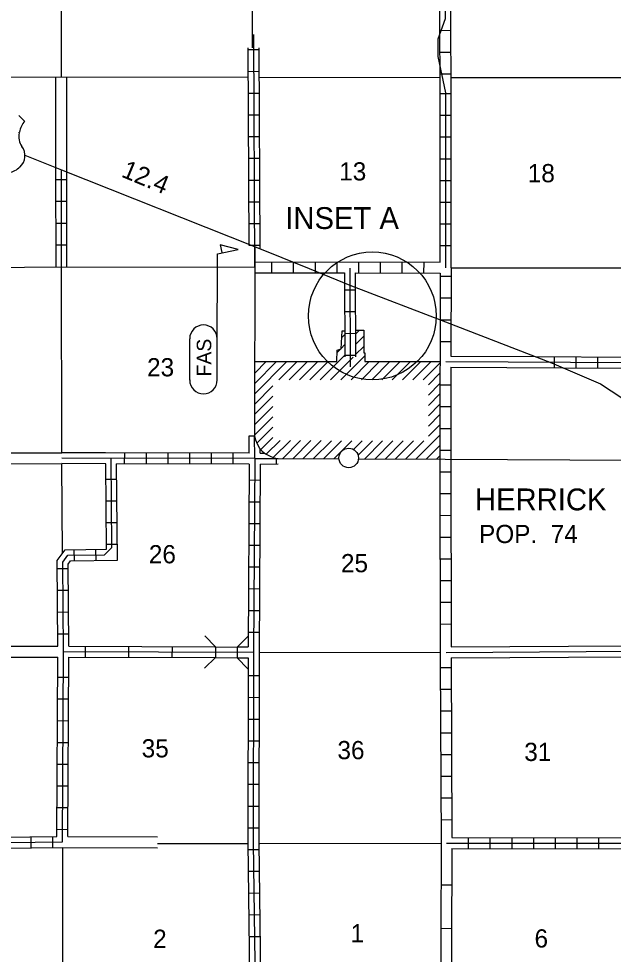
# Model space of a CAD drawing. Extents: x 1478809 to 1927953, y 15597233 to 15971870.
# Drawn here: x 1581182 to 1597509, y 15646476 to 15672155 of the extents above; entities that cross this region are included whole.
import ezdxf

# ---------------------------------------------------------------- set-up
doc = ezdxf.new("R2010")
doc.units = 0
for name, color, linetype in [('L10', 7, 'Continuous'), ('L11', 7, 'Continuous'), ('L13', 7, 'Continuous'), ('L14', 7, 'Continuous'), ('L16', 7, 'Continuous'), ('L18', 7, 'Continuous'), ('L21', 7, 'Continuous'), ('L28', 7, 'Continuous'), ('L3', 7, 'Continuous'), ('L31', 7, 'Continuous'), ('L4', 7, 'Continuous'), ('L8', 7, 'Continuous'), ('L9', 7, 'Continuous')]:
    doc.layers.add(name, color=color, linetype=linetype)

msp = doc.modelspace()

# ---------------------------------------------------------------- linework, layer by layer
at = {"layer": 'L10'}
for p, q in [((1593051, 15662894), (1595375, 15662882)), ((1593051, 15662594), (1596127, 15662577)), ((1583571, 15659941), (1582362, 15659944)), ((1593057, 15654912), (1597891, 15654941)), ((1593057, 15654612), (1597892, 15654641))]:
    msp.add_line(p, q, dxfattribs=at)
msp.add_lwpolyline([(1583568, 15660241), (1582362, 15660244)], dxfattribs=at)
at = {"layer": 'L11'}
for p, q in [((1582205, 15668003), (1582205, 15670561)), ((1582505, 15668003), (1582505, 15670561)), ((1577253, 15660223), (1582362, 15660244)), ((1577074, 15659922), (1582363, 15659944)), ((1582531, 15649709), (1584996, 15649696))]:
    msp.add_line(p, q, dxfattribs=at)
for points in [[(1580472, 15654936), (1582257, 15654935)], [(1580471, 15654636), (1582258, 15654635)], [(1582379, 15649410), (1584996, 15649396)]]:
    msp.add_lwpolyline(points, dxfattribs=at)
at = {"layer": 'L13'}
for p, q in [((1582360, 15670561), (1582360, 15676679)), ((1587598, 15671352), (1587598, 15676754)), ((1580850, 15670563), (1587491, 15670553)), ((1587791, 15670553), (1592757, 15670545)), ((1593057, 15670545), (1604552, 15670528)), ((1582362, 15660244), (1582357, 15665344)), ((1593057, 15665320), (1603224, 15665320)), ((1582387, 15657484), (1582363, 15659944)), ((1587783, 15654765), (1592757, 15654762)), ((1582380, 15649410), (1582380, 15639135)), ((1584996, 15649516), (1587472, 15649520)), ((1587806, 15649520), (1592780, 15649528))]:
    msp.add_line(p, q, dxfattribs=at)
at = {"layer": 'L16'}
for p, q in [((1590037, 15663091), (1590062, 15663588)), ((1590062, 15663588), (1590130, 15663589)), ((1590430, 15663611), (1590655, 15663611)), ((1590431, 15663499), (1590543, 15663611)), ((1590655, 15663611), (1590655, 15662984)), ((1590053, 15663404), (1590131, 15663482)), ((1590432, 15663217), (1590655, 15663441)), ((1589921, 15662746), (1589925, 15663059)), ((1589924, 15662993), (1590016, 15663085)), ((1589925, 15663059), (1590037, 15663091)), ((1590038, 15663107), (1590132, 15663200)), ((1590433, 15662936), (1590655, 15663158)), ((1587663, 15662429), (1587981, 15662747)), ((1587663, 15662146), (1588264, 15662746)), ((1587663, 15661863), (1588546, 15662746)), ((1587664, 15662747), (1589921, 15662746)), ((1588329, 15662246), (1588829, 15662746)), ((1588612, 15662246), (1589112, 15662746)), ((1588895, 15662246), (1589395, 15662746)), ((1589177, 15662246), (1589677, 15662746)), ((1589460, 15662246), (1590133, 15662919)), ((1589743, 15662246), (1590367, 15662869)), ((1590026, 15662246), (1590685, 15662905)), ((1590308, 15662246), (1590808, 15662745)), ((1590591, 15662245), (1591091, 15662745)), ((1590655, 15662984), (1590685, 15662986)), ((1590685, 15662986), (1590685, 15662745)), ((1590685, 15662745), (1592751, 15662744)), ((1590874, 15662245), (1591373, 15662745)), ((1591156, 15662245), (1591656, 15662745)), ((1591439, 15662245), (1591939, 15662745)), ((1591722, 15662245), (1592221, 15662745)), ((1592004, 15662245), (1592504, 15662744)), ((1592287, 15662244), (1592751, 15662708)), ((1592433, 15662107), (1592750, 15662425)), ((1587663, 15661580), (1588161, 15662078)), ((1592432, 15661824), (1592750, 15662141)), ((1587663, 15661297), (1588159, 15661794)), ((1592432, 15661541), (1592749, 15661858)), ((1587662, 15661014), (1588163, 15661514)), ((1592432, 15661258), (1592748, 15661574)), ((1587662, 15660731), (1588163, 15661231)), ((1592432, 15660975), (1592748, 15661291)), ((1587718, 15660504), (1588162, 15660948)), ((1592432, 15660693), (1592747, 15661007)), ((1592087, 15660064), (1592746, 15660724)), ((1587811, 15660314), (1588162, 15660665)), ((1587980, 15660200), (1588359, 15660579)), ((1588173, 15660111), (1588641, 15660578)), ((1588424, 15660079), (1588922, 15660577)), ((1588706, 15660078), (1589204, 15660576)), ((1588988, 15660077), (1589486, 15660575)), ((1589270, 15660075), (1589768, 15660573)), ((1589551, 15660074), (1590049, 15660572)), ((1589833, 15660073), (1590331, 15660571)), ((1590374, 15660331), (1590613, 15660570)), ((1590505, 15660179), (1590894, 15660569)), ((1590678, 15660070), (1591176, 15660568)), ((1590960, 15660069), (1591458, 15660567)), ((1591242, 15660068), (1591740, 15660566)), ((1591523, 15660066), (1592021, 15660565)), ((1591805, 15660065), (1592309, 15660570)), ((1592369, 15660063), (1592746, 15660441)), ((1592650, 15660062), (1592745, 15660157))]:
    msp.add_line(p, q, dxfattribs=at)
msp.add_circle((1590244, 15660099), 268, dxfattribs=at)
at = {"layer": 'L18'}
for p, q in [((1586587, 15654918), (1586292, 15655220)), ((1587183, 15654909), (1587485, 15655204)), ((1586587, 15654918), (1586582, 15654619)), ((1586587, 15654918), (1587183, 15654909)), ((1587183, 15654909), (1587179, 15654611)), ((1586582, 15654619), (1586280, 15654325)), ((1586582, 15654619), (1587179, 15654611)), ((1587179, 15654611), (1587473, 15654309))]:
    msp.add_line(p, q, dxfattribs=at)
at = {"layer": 'L21'}
for p, q in [((1585881, 15662237), (1585881, 15663372)), ((1586635, 15662237), (1586635, 15663372))]:
    msp.add_line(p, q, dxfattribs=at)
for points in [[(1586642, 15665335), (1586644, 15665706), (1587204, 15665821), (1586715, 15665950), (1586758, 15665734)], [(1586633, 15663372), (1586642, 15665335)]]:
    msp.add_lwpolyline(points, dxfattribs=at)
for centre, start, end in [((1586255, 15663372), 0.0008, 180.0008), ((1586255, 15662239), 180.0008, 0.0008)]:
    msp.add_arc(centre, 378, start, end, dxfattribs=at)
at = {"layer": 'L3'}
for p, q in [((1581342, 15669347), (1581186, 15669503)), ((1581196, 15669023), (1581196, 15669044)), ((1581269, 15668647), (1581269, 15668647)), ((1581186, 15668063), (1581207, 15668084))]:
    msp.add_line(p, q, dxfattribs=at)
msp.add_lwpolyline([(1581354, 15668412), (1582355, 15668003), (1587658, 15665907), (1589157, 15665296), (1590272, 15664843), (1592903, 15663837), (1595809, 15662714), (1597158, 15662136), (1598647, 15661157), (1600270, 15660045), (1603315, 15657972)], dxfattribs=at)
for centre, radius, start, end in [((1581941, 15668873), 760, 141.5917, 166.9355), ((1581641, 15668914), 459, 166.749, 215.1848), ((1580944, 15668395), 411, 310.3394, 38.2932), ((1580872, 15668408), 470, 270.0006, 311.9895)]:
    msp.add_arc(centre, radius, start, end, dxfattribs=at)
at = {"layer": 'L31'}
msp.add_ellipse((1590892, 15663997), major_axis=(0, -1756), ratio=0.999972, dxfattribs=at)
at = {"layer": 'L4'}
for points in [[(1587666, 15665904), (1587661, 15660708)], [(1577249, 15665299), (1582357, 15665344), (1587666, 15665332)], [(1587660, 15660710), (1587687, 15660595), (1587730, 15660484), (1587798, 15660367), (1587866, 15660288), (1587959, 15660212), (1588064, 15660153), (1588189, 15660104), (1588307, 15660084)], [(1588307, 15660084), (1589977, 15660073)], [(1590510, 15660071), (1592895, 15660062), (1598028, 15660034), (1600258, 15660053)]]:
    msp.add_lwpolyline(points, dxfattribs=at)
at = {"layer": 'L8'}
for p, q in [((1593049, 15671824), (1592750, 15671827)), ((1587512, 15665928), (1587487, 15671353)), ((1587786, 15671299), (1587488, 15671298)), ((1587813, 15665844), (1587787, 15671352)), ((1593049, 15671227), (1592750, 15671229)), ((1593053, 15671225), (1592755, 15671228)), ((1587789, 15670702), (1587491, 15670701)), ((1593049, 15670629), (1592750, 15670631)), ((1587792, 15670106), (1587494, 15670104)), ((1593058, 15670093), (1592760, 15670093)), ((1587795, 15669509), (1587496, 15669508)), ((1593058, 15669497), (1592760, 15669497)), ((1587798, 15668912), (1587499, 15668911)), ((1593058, 15668900), (1592760, 15668900)), ((1587800, 15668316), (1587502, 15668314)), ((1593058, 15668303), (1592759, 15668304)), ((1582207, 15665343), (1582205, 15668002)), ((1582507, 15665344), (1582505, 15668003)), ((1582504, 15667731), (1582206, 15667730)), ((1587803, 15667719), (1587505, 15667718)), ((1593057, 15667707), (1592759, 15667707)), ((1582505, 15667134), (1582206, 15667134)), ((1587806, 15667123), (1587508, 15667121)), ((1593057, 15667110), (1592759, 15667110)), ((1582505, 15666537), (1582207, 15666537)), ((1587809, 15666526), (1587511, 15666525)), ((1593057, 15666514), (1592758, 15666514)), ((1582506, 15665941), (1582207, 15665941)), ((1587812, 15665930), (1587513, 15665928)), ((1593056, 15665917), (1592758, 15665917)), ((1587665, 15665482), (1592757, 15665471)), ((1588135, 15665182), (1588136, 15665480)), ((1588731, 15665181), (1588732, 15665479)), ((1589328, 15665179), (1589329, 15665478)), ((1589925, 15665178), (1589925, 15665476)), ((1590521, 15665177), (1590522, 15665475)), ((1591118, 15665175), (1591118, 15665474)), ((1591714, 15665174), (1591715, 15665472)), ((1592311, 15665173), (1592312, 15665471)), ((1593057, 15665320), (1593051, 15662894)), ((1590124, 15665177), (1590133, 15662876)), ((1590424, 15665176), (1592757, 15665171)), ((1590424, 15665176), (1590433, 15662876)), ((1592757, 15665087), (1593055, 15665087)), ((1590127, 15664712), (1590425, 15664714)), ((1592756, 15664491), (1593054, 15664490)), ((1590129, 15664116), (1590427, 15664117)), ((1592754, 15663894), (1593053, 15663894)), ((1590131, 15663519), (1590430, 15663520)), ((1592753, 15663298), (1593051, 15663297)), ((1590134, 15662923), (1590432, 15662924)), ((1595375, 15662882), (1597894, 15662868)), ((1595891, 15662580), (1595893, 15662878)), ((1596488, 15662576), (1596490, 15662875)), ((1597085, 15662573), (1597086, 15662871)), ((1596127, 15662577), (1597892, 15662568)), ((1592750, 15662104), (1593049, 15662104)), ((1592749, 15661508), (1593047, 15661507)), ((1587511, 15660232), (1587510, 15660709)), ((1587511, 15660709), (1587661, 15660710)), ((1587662, 15660082), (1587660, 15660710)), ((1592748, 15660911), (1593046, 15660911)), ((1584083, 15660239), (1584082, 15659941)), ((1584679, 15660238), (1584679, 15659939)), ((1585276, 15660236), (1585275, 15659938)), ((1585872, 15660235), (1585872, 15659937)), ((1586469, 15660234), (1586468, 15659935)), ((1587066, 15660232), (1587065, 15659934)), ((1587811, 15660232), (1587811, 15660352)), ((1587811, 15660232), (1587933, 15660233)), ((1592746, 15660315), (1593045, 15660314)), ((1583590, 15657592), (1583571, 15659941)), ((1587511, 15659932), (1583871, 15659940)), ((1583892, 15657296), (1583871, 15659940)), ((1587511, 15659932), (1587484, 15654916)), ((1587662, 15660082), (1588307, 15660084)), ((1587811, 15659932), (1588308, 15659934)), ((1588259, 15659935), (1588258, 15660092)), ((1592747, 15659717), (1593045, 15659718)), ((1583874, 15659512), (1583576, 15659509)), ((1587808, 15659484), (1587509, 15659486)), ((1583879, 15658915), (1583580, 15658913)), ((1587805, 15658888), (1587506, 15658889)), ((1592748, 15659121), (1593046, 15659121)), ((1592749, 15658524), (1593048, 15658525)), ((1583883, 15658319), (1583585, 15658316)), ((1587801, 15658291), (1587503, 15658293)), ((1592751, 15657928), (1593049, 15657928)), ((1583888, 15657722), (1583590, 15657720)), ((1587798, 15657695), (1587500, 15657696)), ((1582711, 15657280), (1582707, 15657578)), ((1583308, 15657288), (1583304, 15657587)), ((1587795, 15657098), (1587497, 15657100)), ((1592752, 15657331), (1593050, 15657332)), ((1582539, 15657056), (1582241, 15657054)), ((1592754, 15656734), (1593052, 15656735)), ((1582544, 15656460), (1582246, 15656458)), ((1587792, 15656501), (1587493, 15656503)), ((1592755, 15656138), (1593053, 15656138)), ((1582549, 15655863), (1582251, 15655861)), ((1587789, 15655905), (1587490, 15655906)), ((1592756, 15655541), (1593055, 15655542)), ((1587785, 15655308), (1587487, 15655310)), ((1582554, 15655267), (1582255, 15655264)), ((1582531, 15649709), (1582558, 15654634)), ((1593057, 15654612), (1593079, 15649678)), ((1592759, 15654348), (1593058, 15654349)), ((1582554, 15654072), (1582255, 15654073)), ((1587781, 15654116), (1587483, 15654116)), ((1592762, 15653751), (1593060, 15653752)), ((1587780, 15653519), (1587481, 15653520)), ((1582550, 15653475), (1582252, 15653477)), ((1592765, 15653154), (1593063, 15653156)), ((1582547, 15652878), (1582249, 15652880)), ((1587778, 15652922), (1587480, 15652923)), ((1592767, 15652558), (1593066, 15652559)), ((1582544, 15652282), (1582246, 15652283)), ((1587777, 15652326), (1587479, 15652326)), ((1592770, 15651961), (1593068, 15651962)), ((1587776, 15651729), (1587477, 15651730)), ((1582541, 15651685), (1582242, 15651687)), ((1592773, 15651365), (1593071, 15651366)), ((1582537, 15651089), (1582239, 15651090)), ((1587774, 15651133), (1587476, 15651133)), ((1592775, 15650768), (1593073, 15650769)), ((1582534, 15650492), (1582236, 15650494)), ((1587773, 15650536), (1587475, 15650537)), ((1592778, 15650171), (1593076, 15650173)), ((1582531, 15649895), (1582233, 15649897)), ((1587772, 15649939), (1587473, 15649940)), ((1581525, 15649400), (1581521, 15649699)), ((1582121, 15649408), (1582118, 15649706)), ((1593079, 15649678), (1597896, 15649675)), ((1593526, 15649677), (1593526, 15649378)), ((1594123, 15649676), (1594123, 15649378)), ((1594720, 15649676), (1594719, 15649378)), ((1595316, 15649676), (1595316, 15649377)), ((1595913, 15649675), (1595913, 15649377)), ((1596509, 15649675), (1596509, 15649377)), ((1597106, 15649675), (1597106, 15649376)), ((1593079, 15649378), (1597896, 15649375)), ((1587773, 15649345), (1587475, 15649341)), ((1587781, 15648749), (1587483, 15648745)), ((1587790, 15648152), (1587491, 15648148)), ((1587798, 15647556), (1587499, 15647551)), ((1587806, 15646959), (1587507, 15646955))]:
    msp.add_line(p, q, dxfattribs=at)
for points in [[(1592907, 15665320), (1592909, 15670121), (1592703, 15671121), (1592696, 15671604), (1592897, 15672162), (1592931, 15676254), (1593074, 15676529), (1593767, 15677169), (1594344, 15677489), (1595201, 15677816), (1595427, 15678040), (1595545, 15678448), (1595571, 15679123), (1596500, 15680763)], [(1592757, 15665471), (1592759, 15670105), (1592747, 15672189), (1592782, 15676291), (1592953, 15676621), (1593678, 15677291), (1594280, 15677626), (1595118, 15677944), (1595294, 15678119), (1595395, 15678472), (1595423, 15679165), (1596369, 15680837)], [(1593057, 15665320), (1593059, 15670136), (1593047, 15672135), (1593081, 15676217), (1593195, 15676436), (1593855, 15677046), (1594407, 15677353), (1595285, 15677687), (1595560, 15677961), (1595694, 15678424), (1595720, 15679081), (1596630, 15680689)], [(1587665, 15665332), (1587635, 15671720)], [(1582357, 15665344), (1582355, 15668003)], [(1590274, 15665310), (1590284, 15662601)], [(1587665, 15665182), (1590124, 15665177)], [(1592757, 15665171), (1592745, 15660062), (1592758, 15654553), (1592780, 15649528), (1592780, 15649528)], [(1592909, 15662745), (1598042, 15662717), (1603317, 15662713)], [(1593051, 15662594), (1593045, 15660062), (1593057, 15654912)], [(1587511, 15660232), (1583568, 15660241)], [(1561218, 15628442), (1566585, 15628464), (1571802, 15628428), (1576725, 15628447), (1577092, 15628621), (1577111, 15633730), (1577123, 15638988), (1577110, 15644238), (1577147, 15649497), (1582380, 15649560), (1582408, 15654785), (1582389, 15657235), (1582531, 15657427), (1583539, 15657441), (1583740, 15657640), (1583720, 15660091)], [(1587662, 15660082), (1582362, 15660094)], [(1587662, 15660082), (1587633, 15654765), (1587622, 15649532), (1587693, 15644273)], [(1587811, 15659932), (1587783, 15654764), (1587772, 15649532), (1587841, 15644423)], [(1582257, 15654935), (1582238, 15657284), (1582455, 15657575), (1583590, 15657592)], [(1582557, 15654934), (1582539, 15657186), (1582607, 15657278), (1583892, 15657296)], [(1582408, 15654785), (1587633, 15654765)], [(1592916, 15654761), (1598041, 15654792), (1603300, 15654797), (1605205, 15654796)], [(1576977, 15646675), (1576998, 15649645), (1582231, 15649708), (1582258, 15654635)], [(1587483, 15654616), (1587472, 15649531), (1587541, 15644421)], [(1577277, 15646715), (1577296, 15649349), (1582377, 15649410)], [(1592930, 15649528), (1598046, 15649525), (1605346, 15649475), (1608571, 15649478), (1613863, 15649516), (1615688, 15649523)]]:
    msp.add_lwpolyline(points, dxfattribs=at)
at = {"layer": 'L9'}
for p, q in [((1582557, 15654934), (1586570, 15654919)), ((1583006, 15654932), (1583004, 15654634)), ((1584199, 15654927), (1584198, 15654629)), ((1585392, 15654923), (1585391, 15654624)), ((1587190, 15654917), (1587484, 15654916)), ((1582558, 15654634), (1586576, 15654619)), ((1587177, 15654617), (1587483, 15654616)), ((1592776, 15648383), (1593075, 15648382)), ((1592772, 15647190), (1593070, 15647188))]:
    msp.add_line(p, q, dxfattribs=at)
for points in [[(1592780, 15649528), (1592760, 15644436), (1588915, 15644426)], [(1593079, 15649378), (1593059, 15644137), (1588915, 15644126)]]:
    msp.add_lwpolyline(points, dxfattribs=at)

# ---------------------------------------------------------------- texts
at = {"layer": 'L14'}
for s, p in [('13', (1589982, 15667715)), ('18', (1595161, 15667666)), ('23', (1584706, 15662339)), ('26', (1584755, 15657207)), ('25', (1590031, 15656962)), ('35', (1584559, 15651880)), ('36', (1589934, 15651831)), ('31', (1595064, 15651782)), ('2', (1584873, 15646653)), ('1', (1590294, 15646804)), ('6', (1595346, 15646662))]:
    msp.add_text(s, height=500, rotation=359.9993, dxfattribs=at).set_placement(p)
at = {"layer": 'L16'}
for s, height, p in [('INSET A', 600, (1588502, 15666383)), ('HERRICK', 600, (1593711, 15658661)), ('POP.  74', 500, (1593822, 15657763))]:
    msp.add_text(s, height=height, rotation=359.9993, dxfattribs=at).set_placement(p)
at = {"layer": 'L21'}
msp.add_text('FAS', height=397.7, rotation=90.0008, dxfattribs=at).set_placement((1586469, 15662337))
at = {"layer": 'L28'}
msp.add_text('12.4', height=500, rotation=337.4237, dxfattribs=at).set_placement((1583973, 15667827))

doc.saveas('drawing.dxf')
